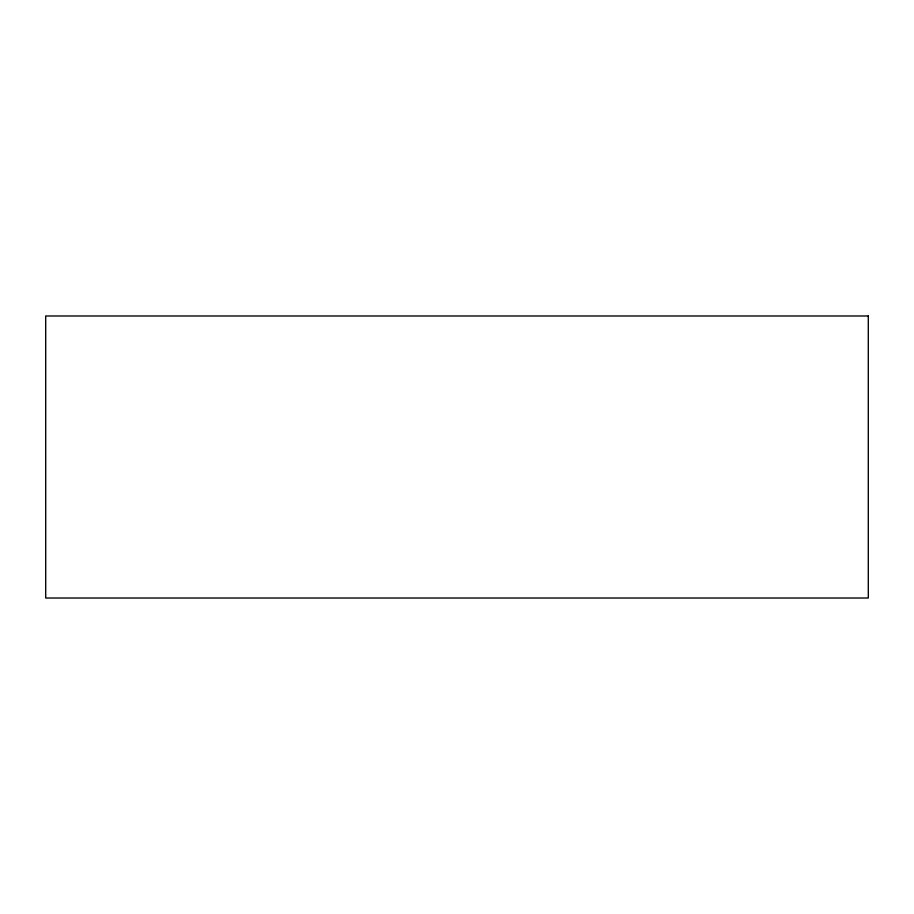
<?xml version="1.0" encoding="UTF-8"?>
<svg xmlns="http://www.w3.org/2000/svg" width="914" height="914" viewBox="0 0 914 914"><rect width="100%" height="100%" fill="white"/><g stroke="black" fill="none" stroke-linecap="round" stroke-linejoin="round"><path stroke-width="1.37" d="M868.3 315.981L45.7 315.981L45.711 598.019L868.289 598.019L868.289 315.981"/></g></svg>
